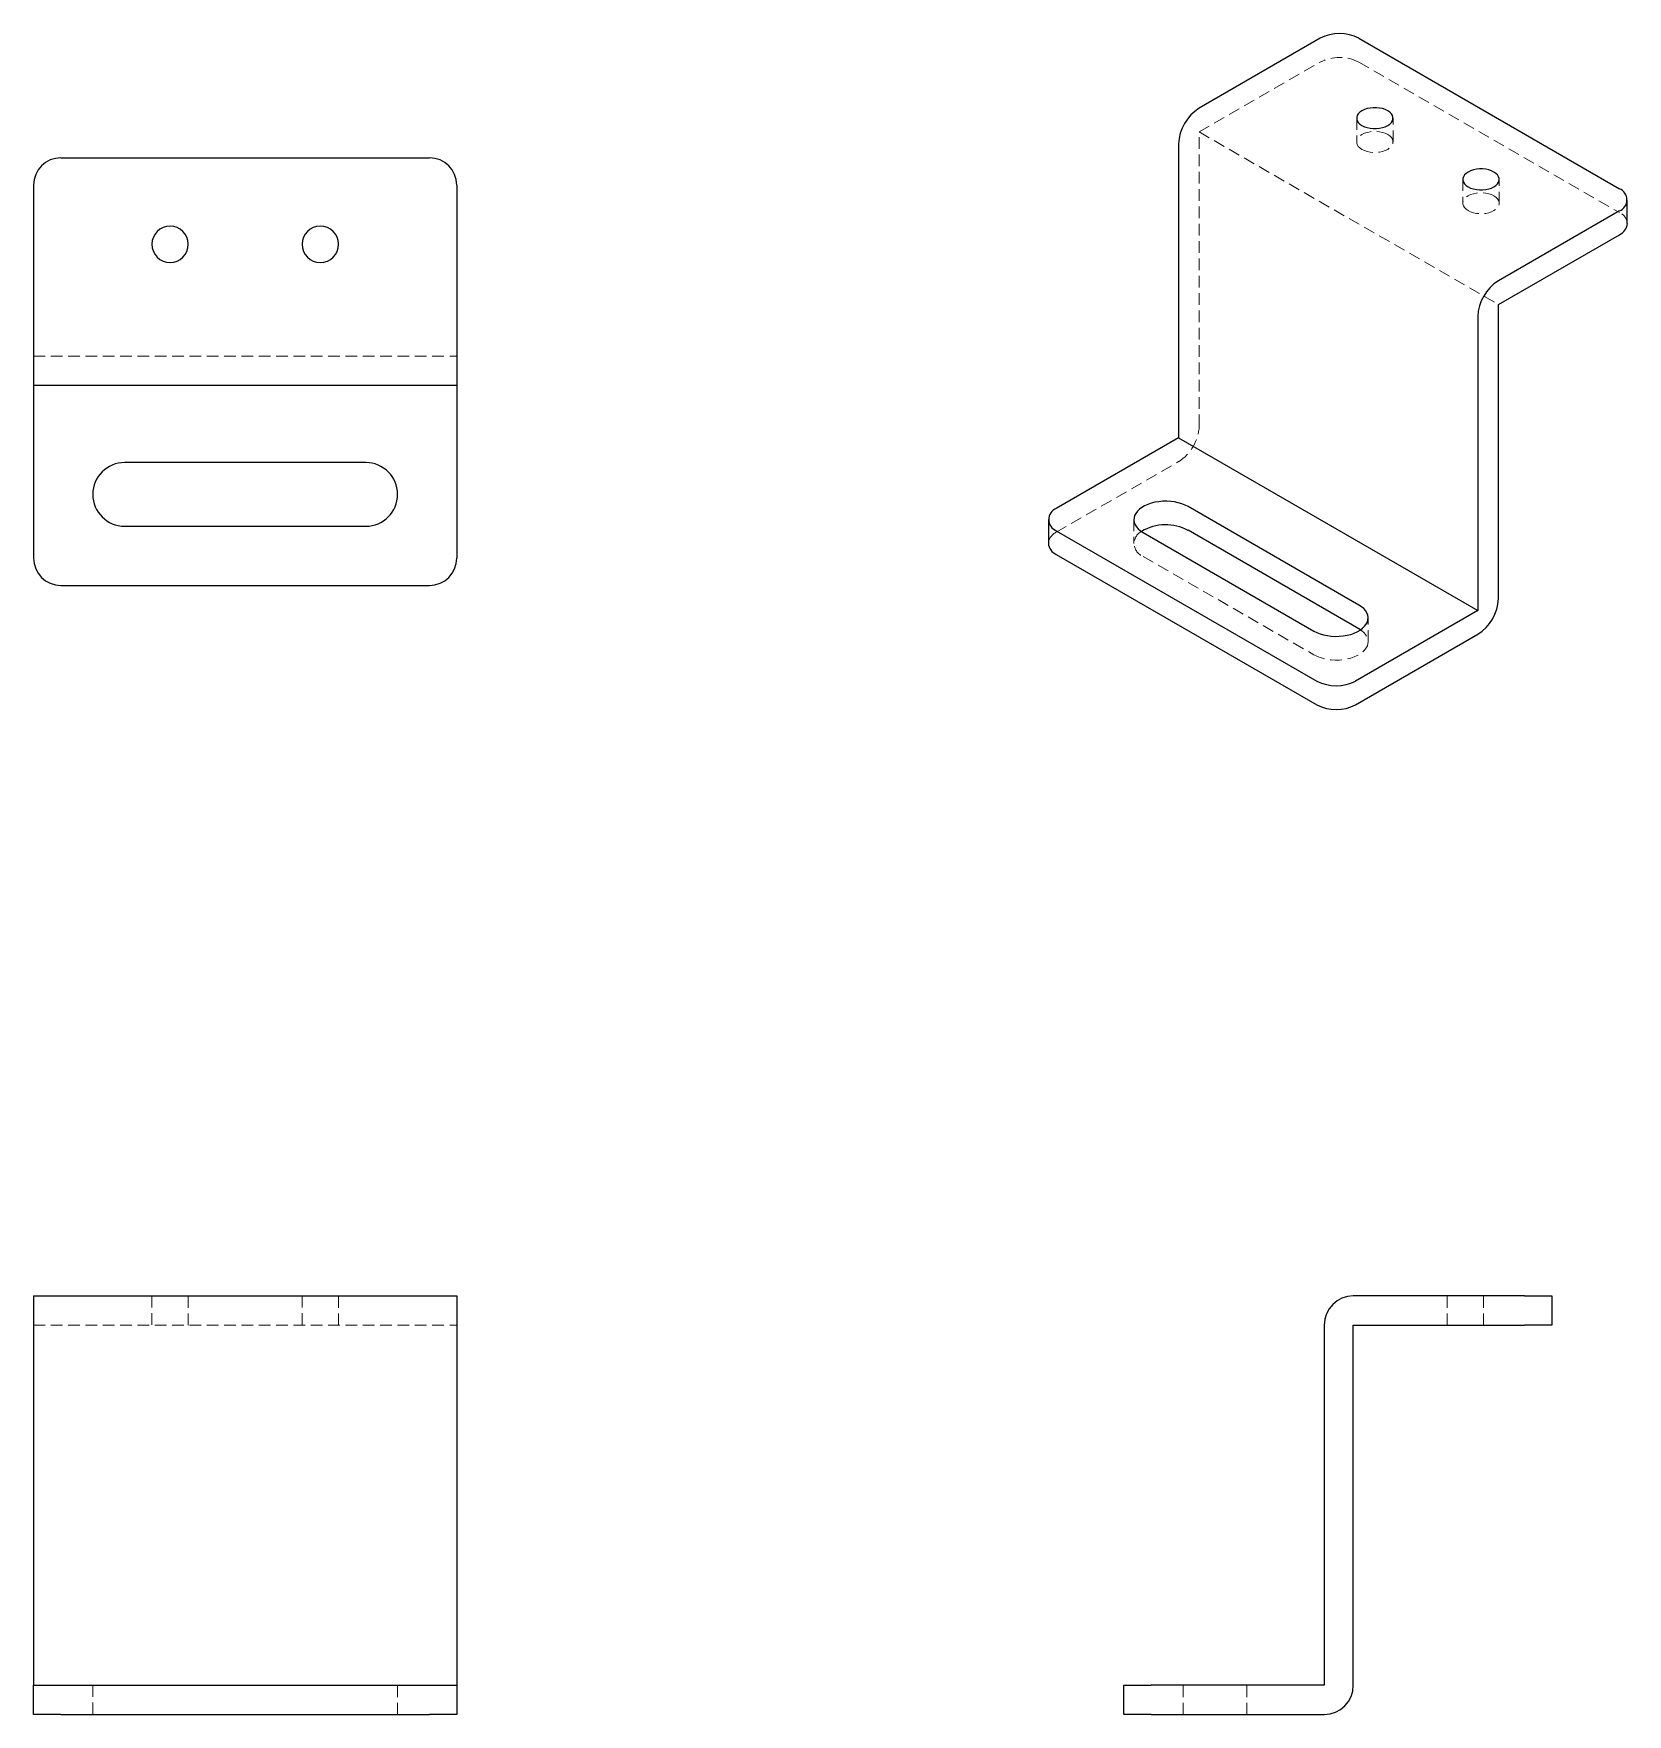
# Model space of a CAD drawing. Header units: millimetres. Extents: x 332 to 507, y 204 to 389.
import ezdxf

# ---------------------------------------------------------------- set-up
doc = ezdxf.new("R2010")
doc.units = ezdxf.units.MM
doc.linetypes.add('HIDDEN', pattern=[1.905, 1.27, -0.635])

msp = doc.modelspace()

# ---------------------------------------------------------------- linework, layer by layer
at = {"color": 7, "linetype": 'Continuous', "lineweight": 25}
for p, q in [((473.69, 388.52), (460.39, 380.85)), ((477.93, 388.52), (506.57, 371.99)), ((335.31, 375.38), (375.81, 375.38)), ((458.13, 376.93), (458.13, 344.59)), ((332.31, 372.38), (332.31, 353.58)), ((378.81, 372.38), (378.81, 353.58)), ((507.44, 368.15), (507.44, 370.76)), ((506.57, 369.54), (493.27, 361.86)), ((493.27, 359.25), (506.57, 366.92)), ((493.27, 326.92), (493.27, 359.25)), ((491.01, 357.94), (491.01, 325.61)), ((332.31, 353.58), (332.31, 350.38)), ((378.81, 353.58), (378.81, 350.38)), ((332.31, 350.38), (378.81, 350.38)), ((332.31, 350.38), (332.31, 331.38)), ((378.81, 350.38), (378.81, 331.38)), ((458.13, 344.59), (444.69, 336.84)), ((458.13, 344.59), (491.01, 325.61)), ((368.81, 341.88), (342.31, 341.88)), ((477.93, 326.22), (459.19, 337.04)), ((342.31, 334.88), (368.81, 334.88)), ((443.82, 335.61), (443.82, 333)), ((444.69, 334.39), (473.33, 317.85)), ((454.24, 334.18), (472.98, 323.36)), ((477.93, 323.61), (459.19, 334.43)), ((444.69, 331.77), (473.33, 315.24)), ((335.31, 328.38), (375.81, 328.38)), ((491.01, 325.61), (477.57, 317.85)), ((478.12, 323.49), (477.93, 323.61)), ((477.57, 315.24), (491.01, 323)), ((332.31, 250.26), (378.81, 250.26)), ((332.31, 250.26), (332.31, 247.06)), ((378.81, 250.26), (378.81, 247.06)), ((496.13, 250.26), (477.33, 250.26)), ((496.13, 250.26), (499.13, 250.26)), ((499.13, 250.26), (499.13, 247.06)), ((332.31, 247.06), (332.31, 207.46)), ((378.81, 247.06), (378.81, 207.46)), ((474.13, 247.06), (474.13, 207.46)), ((477.33, 207.46), (477.33, 247.06)), ((477.33, 247.06), (496.13, 247.06)), ((499.13, 247.06), (496.13, 247.06)), ((332.31, 204.26), (332.31, 207.46)), ((332.31, 207.46), (335.31, 207.46)), ((335.31, 207.46), (375.81, 207.46)), ((375.81, 207.46), (378.81, 207.46)), ((378.81, 207.46), (378.81, 204.26)), ((452.13, 204.26), (452.13, 207.46)), ((452.13, 207.46), (455.13, 207.46)), ((474.13, 207.46), (455.13, 207.46)), ((335.31, 204.26), (332.31, 204.26)), ((335.31, 204.26), (375.81, 204.26)), ((378.81, 204.26), (375.81, 204.26)), ((455.13, 204.26), (452.13, 204.26)), ((455.13, 204.26), (474.13, 204.26))]:
    msp.add_line(p, q, dxfattribs=at)
at = {"color": 7, "linetype": 'HIDDEN', "lineweight": 18}
for p, q in [((460.39, 378.23), (473.69, 385.91)), ((477.93, 385.91), (506.57, 369.37)), ((477.7, 379.74), (477.7, 377.13)), ((481.7, 377.13), (481.7, 379.74)), ((460.39, 378.23), (493.27, 359.25)), ((460.39, 345.9), (460.39, 378.23)), ((489.36, 373.01), (489.36, 370.39)), ((493.36, 370.39), (493.36, 373.01)), ((332.31, 353.58), (378.81, 353.58)), ((444.69, 334.22), (458.13, 341.98)), ((453.21, 335.61), (453.21, 333)), ((454.24, 331.57), (472.98, 320.75)), ((478.95, 322.18), (478.95, 324.79)), ((345.31, 250.26), (345.31, 247.06)), ((349.31, 247.06), (349.31, 250.26)), ((361.81, 250.26), (361.81, 247.06)), ((365.81, 247.06), (365.81, 250.26)), ((487.63, 247.06), (487.63, 250.26)), ((491.63, 247.06), (491.63, 250.26)), ((332.31, 247.06), (378.81, 247.06)), ((338.81, 207.46), (338.81, 204.26)), ((372.31, 204.26), (372.31, 207.46)), ((458.63, 204.26), (458.63, 207.46)), ((465.63, 204.26), (465.63, 207.46))]:
    msp.add_line(p, q, dxfattribs=at)
at = {"color": 7, "linetype": 'Continuous', "lineweight": 25, "flags": 128}
for points in [[(481.11, 380.56), (480.84, 380.69), (480.54, 380.79), (480.21, 380.86), (479.87, 380.89), (479.52, 380.89), (479.18, 380.86), (478.85, 380.79), (478.55, 380.69), (478.28, 380.56), (478.06, 380.41), (477.88, 380.23), (477.76, 380.04), (477.7, 379.84), (477.7, 379.64), (477.76, 379.44), (477.88, 379.26), (478.06, 379.08), (478.28, 378.93)], [(478.28, 378.93), (478.55, 378.8), (478.85, 378.7), (479.18, 378.63), (479.52, 378.59), (479.87, 378.59), (480.21, 378.63), (480.54, 378.7), (480.84, 378.8), (481.11, 378.93), (481.33, 379.08), (481.51, 379.26), (481.63, 379.44), (481.69, 379.64), (481.69, 379.84), (481.63, 380.04), (481.51, 380.23), (481.33, 380.41), (481.11, 380.56)], [(492.78, 373.82), (492.51, 373.95), (492.21, 374.05), (491.88, 374.12), (491.54, 374.16), (491.19, 374.16), (490.85, 374.12), (490.52, 374.05), (490.22, 373.95), (489.95, 373.82), (489.72, 373.67), (489.55, 373.5), (489.43, 373.31), (489.37, 373.11), (489.37, 372.91), (489.43, 372.71), (489.55, 372.52), (489.72, 372.35), (489.95, 372.19)], [(489.95, 372.19), (490.22, 372.06), (490.52, 371.96), (490.85, 371.89), (491.19, 371.86), (491.54, 371.86), (491.88, 371.89), (492.21, 371.96), (492.51, 372.06), (492.78, 372.19), (493, 372.35), (493.18, 372.52), (493.29, 372.71), (493.36, 372.91), (493.36, 373.11), (493.29, 373.31), (493.18, 373.5), (493, 373.67), (492.78, 373.82)], [(459.19, 337.04), (458.86, 337.21), (458.5, 337.35), (458.1, 337.46), (457.69, 337.55), (457.26, 337.61), (456.82, 337.63), (456.39, 337.62), (455.95, 337.58), (455.53, 337.51), (455.13, 337.41), (454.75, 337.28), (454.4, 337.13), (454.09, 336.95), (453.82, 336.75), (453.6, 336.53), (453.42, 336.29), (453.3, 336.05), (453.23, 335.8), (453.22, 335.55), (453.26, 335.29), (453.35, 335.05), (453.5, 334.81), (453.7, 334.58), (453.95, 334.37), (454.24, 334.18)], [(472.98, 323.36), (473.31, 323.2), (473.67, 323.05), (474.06, 322.94), (474.48, 322.85), (474.91, 322.8), (475.34, 322.77), (475.78, 322.78), (476.22, 322.82), (476.64, 322.89), (477.04, 322.99), (477.42, 323.12), (477.77, 323.28), (478.08, 323.46), (478.35, 323.66), (478.57, 323.88), (478.75, 324.11), (478.87, 324.35), (478.94, 324.6), (478.95, 324.86), (478.91, 325.11), (478.81, 325.36), (478.67, 325.6), (478.47, 325.82), (478.22, 326.03), (477.93, 326.22)]]:
    msp.add_lwpolyline(points, dxfattribs=at)
at = {"color": 7, "linetype": 'HIDDEN', "lineweight": 18, "flags": 128}
for points in [[(478.28, 376.31), (478.06, 376.47), (477.88, 376.64), (477.76, 376.83), (477.7, 377.03), (477.7, 377.23), (477.76, 377.43), (477.88, 377.62), (478.06, 377.79), (478.28, 377.95), (478.55, 378.08), (478.85, 378.18), (479.18, 378.25), (479.52, 378.28), (479.87, 378.28), (480.21, 378.25), (480.54, 378.18), (480.84, 378.08), (481.11, 377.95)], [(481.11, 377.95), (481.33, 377.79), (481.51, 377.62), (481.63, 377.43), (481.69, 377.23), (481.69, 377.03), (481.63, 376.83), (481.51, 376.64), (481.33, 376.47), (481.11, 376.31), (480.84, 376.18), (480.54, 376.08), (480.21, 376.01), (479.87, 375.98), (479.52, 375.98), (479.18, 376.01), (478.85, 376.08), (478.55, 376.18), (478.28, 376.31)], [(489.95, 369.58), (489.72, 369.73), (489.55, 369.91), (489.43, 370.1), (489.37, 370.29), (489.37, 370.5), (489.43, 370.69), (489.55, 370.88), (489.72, 371.06), (489.95, 371.21), (490.22, 371.34), (490.52, 371.44), (490.85, 371.51), (491.19, 371.54), (491.54, 371.54), (491.88, 371.51), (492.21, 371.44), (492.51, 371.34), (492.78, 371.21)], [(492.78, 371.21), (493, 371.06), (493.18, 370.88), (493.29, 370.69), (493.36, 370.5), (493.36, 370.29), (493.29, 370.1), (493.18, 369.91), (493, 369.73), (492.78, 369.58), (492.51, 369.45), (492.21, 369.35), (491.88, 369.28), (491.54, 369.24), (491.19, 369.24), (490.85, 369.28), (490.52, 369.35), (490.22, 369.45), (489.95, 369.58)], [(472.98, 320.75), (473.31, 320.58), (473.67, 320.44), (474.06, 320.33), (474.48, 320.24), (474.91, 320.18), (475.34, 320.16), (475.78, 320.17), (476.22, 320.21), (476.64, 320.28), (477.04, 320.38), (477.42, 320.51), (477.77, 320.66), (478.08, 320.84), (478.35, 321.04), (478.57, 321.26), (478.75, 321.5), (478.87, 321.74), (478.94, 321.99), (478.95, 322.24), (478.91, 322.5), (478.81, 322.74), (478.67, 322.98), (478.47, 323.21), (478.22, 323.42), (478.12, 323.49)]]:
    msp.add_lwpolyline(points, dxfattribs=at)
at = {"color": 7, "linetype": 'Continuous', "lineweight": 25}
for centre, radius, start, end in [((475.81, 384.45), 4.59, 62.4914, 117.5086), ((463.02, 376.71), 4.9, 122.4873, 177.5127), ((335.31, 372.38), 3, 90, 180), ((375.81, 372.38), 3, 0, 90), ((506.09, 370.76), 1.31, 291.2683, 68.7317), ((347.31, 365.88), 2, 90, 270), ((347.31, 365.88), 2, 270, 90), ((363.81, 365.88), 2, 90, 270), ((363.81, 365.88), 2, 270, 90), ((505.96, 368.29), 1.49, 294.0681, 354.6117), ((495.9, 357.73), 4.9, 122.4873, 177.5127), ((342.31, 338.38), 3.5, 90, 270), ((368.81, 338.38), 3.5, 270, 90), ((445.17, 335.61), 1.31, 111.2683, 248.7317), ((456.73, 329.79), 5.25, 61.9952, 120.7272), ((445.3, 333.14), 1.49, 185.3883, 245.9319), ((335.31, 331.38), 3, 180, 270), ((375.81, 331.38), 3, 270, 0), ((488.38, 327.13), 4.9, 302.4873, 357.5127), ((475.45, 321.93), 4.59, 242.4914, 297.5086), ((475.45, 319.31), 4.59, 242.4914, 297.5086), ((477.33, 247.06), 3.2, 90, 180), ((474.13, 207.46), 3.2, 270, 0)]:
    msp.add_arc(centre, radius, start, end, dxfattribs=at)
at = {"color": 7, "linetype": 'HIDDEN', "lineweight": 18}
for centre, radius, start, end in [((475.81, 381.83), 4.59, 62.4914, 117.5086), ((505.96, 368.01), 1.49, 5.3883, 65.9319), ((455.5, 346.11), 4.9, 302.4873, 357.5127), ((445.3, 332.86), 1.49, 114.0681, 174.6117), ((454.75, 332.98), 1.5, 117.9956, 250.1611)]:
    msp.add_arc(centre, radius, start, end, dxfattribs=at)

doc.saveas('drawing.dxf')
